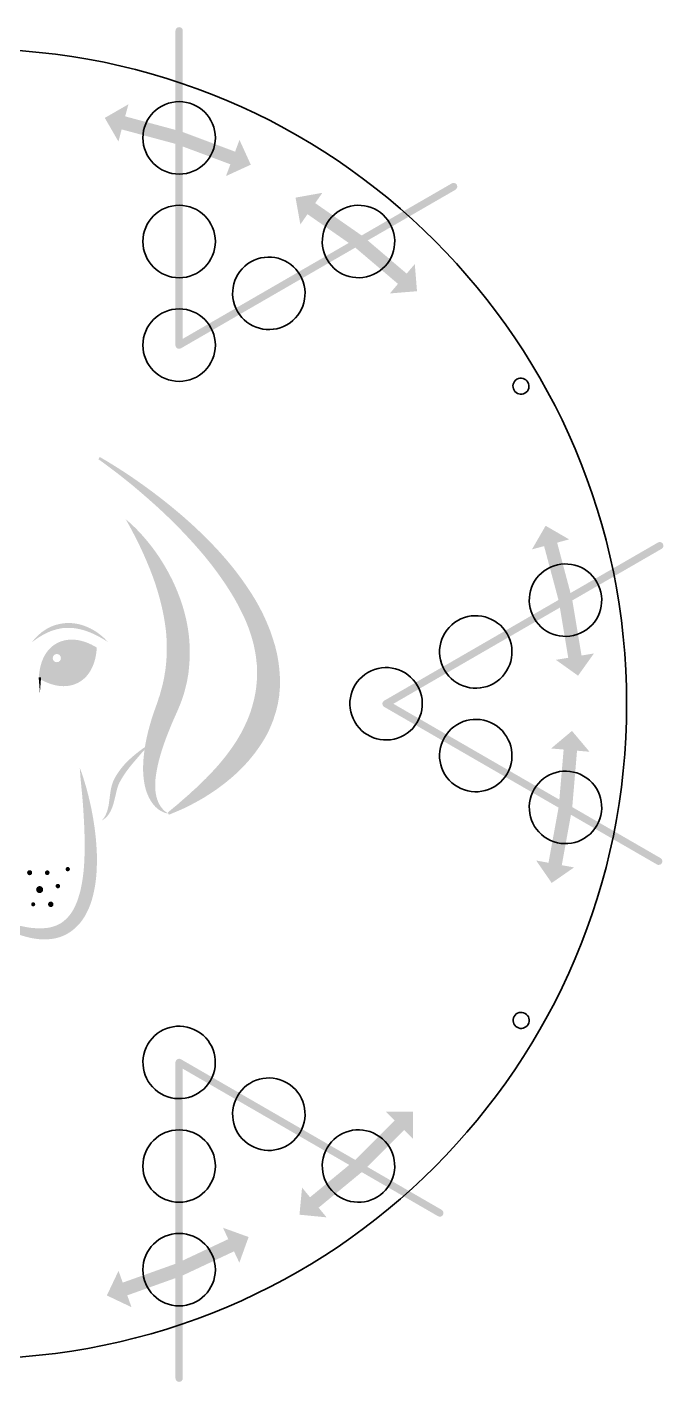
# Model space of a CAD drawing. Header units: millimetres. Extents: x 19 to 284, y 19 to 281.
# Drawn here: x 161.3 to 284.4, y 18.9 to 280.7 of the extents above; entities that cross this region are included whole.
import ezdxf

# ---------------------------------------------------------------- set-up
doc = ezdxf.new("R2010")
doc.units = ezdxf.units.MM
for name, color, linetype in [('Cut 1', 7, 'Continuous'), ('Cut 2', 7, 'Continuous'), ('Engraving', 7, 'Continuous')]:
    doc.layers.add(name, color=color, linetype=linetype)

msp = doc.modelspace()

# ---------------------------------------------------------------- hatches: boundary and pattern name
at = {"layer": 'Engraving', "true_color": 0x000000, "transparency": 33554687}
h = msp.add_hatch(color=18, dxfattribs=at)
edge = h.paths.add_edge_path(flags=0)
edge.add_spline(control_points=[(189.96, 279.95), (189.96, 280.34), (190.28, 280.65), (190.67, 280.65), (191.06, 280.65), (191.38, 280.34), (191.38, 279.95), (191.38, 279.95), (191.38, 229.02), (191.38, 220.44), (191.38, 220.44), (243.37, 250.46), (243.37, 250.46), (243.71, 250.65), (244.14, 250.54), (244.34, 250.2), (244.53, 249.86), (244.41, 249.43), (244.08, 249.23), (244.08, 249.23), (191.02, 218.6), (191.02, 218.6), (190.8, 218.48), (190.54, 218.48), (190.32, 218.6), (190.1, 218.73), (189.96, 218.96), (189.96, 219.21), (189.96, 219.21), (189.96, 279.95), (189.96, 279.95)], knot_values=[0, 0, 0, 0, 1, 1, 1, 2, 2, 2, 3, 3, 3, 4, 4, 4, 5, 5, 5, 6, 6, 6, 7, 7, 7, 8, 8, 8, 9, 9, 9, 10, 10, 10, 10], degree=3, periodic=1)
for points in [[(190.97, 260.52), (190.29, 258.01), (179.56, 260.89), (178.94, 258.55), (176.3, 263.11), (180.87, 265.74), (180.24, 263.41)], [(190.17, 258.04), (191.09, 260.49), (201.49, 256.59), (202.34, 258.86), (204.52, 254.07), (199.73, 251.88), (200.58, 254.15)], [(226.09, 240.3), (224.6, 238.16), (215.48, 244.51), (214.1, 242.53), (213.17, 247.71), (218.36, 248.64), (216.97, 246.65)], [(224.5, 238.24), (226.19, 240.23), (234.65, 233.03), (236.22, 234.88), (236.65, 229.63), (231.4, 229.2), (232.97, 231.05)], [(266.59, 170.33), (264.08, 169.66), (261.21, 180.39), (258.87, 179.76), (261.51, 184.32), (266.06, 181.69), (263.73, 181.06)], [(264.05, 169.78), (266.62, 170.21), (268.45, 159.25), (270.84, 159.65), (267.78, 155.36), (263.49, 158.42), (265.88, 158.82)], [(163.99, 155.04), (163.76, 151.98), (163.52, 155.04)], [(266.64, 129.8), (264.04, 130.02), (264.99, 141.09), (262.57, 141.3), (266.6, 144.69), (269.99, 140.67), (267.58, 140.87)], [(264.06, 130.15), (266.62, 129.68), (264.63, 118.75), (267.01, 118.32), (262.68, 115.32), (259.68, 119.65), (262.06, 119.22)], [(226.3, 59.74), (224.45, 61.58), (232.31, 69.43), (230.6, 71.15), (235.87, 71.14), (235.87, 65.88), (234.16, 67.59)], [(224.55, 61.67), (226.2, 59.65), (217.63, 52.59), (219.17, 50.72), (213.93, 51.23), (214.43, 56.47), (215.97, 54.6)], [(191.22, 39.43), (190.12, 41.79), (200.17, 46.51), (199.15, 48.71), (204.1, 46.92), (202.31, 41.96), (201.28, 44.15)], [(190.23, 41.84), (191.11, 39.39), (180.65, 35.65), (181.46, 33.37), (176.7, 35.63), (178.96, 40.39), (179.77, 38.11)]]:
    msp.add_hatch(color=18, dxfattribs=at).paths.add_polyline_path(points, flags=0)
h = msp.add_hatch(color=18, dxfattribs=at)
edge = h.paths.add_edge_path(flags=0)
edge.add_spline(control_points=[(175.33, 197.6), (175.33, 197.6), (175.63, 197.43), (176.22, 197.09), (176.78, 196.75), (177.61, 196.26), (178.65, 195.6), (179.69, 194.94), (180.95, 194.13), (182.35, 193.15), (183.76, 192.17), (185.33, 191.03), (187.01, 189.73), (188.69, 188.43), (190.46, 186.98), (192.29, 185.36), (194.12, 183.73), (195.97, 181.94), (197.8, 180), (199.63, 178.03), (201.42, 175.92), (203.06, 173.58), (203.46, 173), (203.88, 172.41), (204.27, 171.81), (204.46, 171.51), (204.67, 171.21), (204.86, 170.9), (205.04, 170.6), (205.23, 170.28), (205.42, 169.98), (206.14, 168.71), (206.84, 167.43), (207.42, 166.07), (207.42, 166.07), (207.65, 165.56), (207.65, 165.56), (207.72, 165.39), (207.78, 165.22), (207.86, 165.05), (207.86, 165.05), (208.27, 164.02), (208.27, 164.02), (208.27, 164.02), (208.63, 162.96), (208.63, 162.96), (208.76, 162.62), (208.86, 162.26), (208.97, 161.9), (208.97, 161.9), (209.14, 161.38), (209.14, 161.38), (209.2, 161.21), (209.25, 161.02), (209.29, 160.83), (209.38, 160.47), (209.46, 160.09), (209.55, 159.73), (209.65, 159.38), (209.7, 159), (209.76, 158.62), (209.76, 158.62), (209.86, 158.07), (209.86, 158.07), (209.89, 157.88), (209.91, 157.7), (209.93, 157.51), (209.97, 157.13), (210.03, 156.77), (210.06, 156.39), (210.08, 156.02), (210.1, 155.64), (210.14, 155.26), (210.18, 154.89), (210.18, 154.51), (210.16, 154.13), (210.16, 154.13), (210.16, 153.56), (210.16, 153.56), (210.16, 153.38), (210.16, 153.19), (210.14, 153), (210.1, 152.62), (210.08, 152.26), (210.04, 151.89), (210.04, 151.89), (210.03, 151.6), (210.03, 151.6), (210.01, 151.51), (210.01, 151.41), (209.99, 151.32), (209.95, 151.13), (209.93, 150.96), (209.89, 150.77), (209.86, 150.58), (209.84, 150.41), (209.8, 150.22), (209.8, 150.22), (209.76, 149.96), (209.76, 149.96), (209.76, 149.96), (209.7, 149.7), (209.7, 149.7), (209.61, 149.34), (209.54, 148.98), (209.44, 148.64), (209.37, 148.28), (209.23, 147.94), (209.12, 147.6), (209.01, 147.26), (208.91, 146.92), (208.78, 146.58), (208.65, 146.26), (208.52, 145.92), (208.38, 145.6), (208.31, 145.43), (208.25, 145.28), (208.18, 145.11), (208.1, 144.96), (208.03, 144.81), (207.95, 144.64), (207.65, 144.02), (207.33, 143.41), (206.97, 142.85), (206.8, 142.56), (206.61, 142.28), (206.44, 142), (206.25, 141.72), (206.06, 141.45), (205.87, 141.19), (205.87, 141.19), (205.31, 140.4), (205.31, 140.4), (205.1, 140.15), (204.91, 139.9), (204.71, 139.66), (204.5, 139.41), (204.31, 139.17), (204.12, 138.94), (204.12, 138.94), (203.5, 138.26), (203.5, 138.26), (203.08, 137.83), (202.69, 137.38), (202.27, 137), (201.86, 136.6), (201.44, 136.21), (201.03, 135.85), (200.61, 135.49), (200.2, 135.15), (199.78, 134.81), (199.69, 134.74), (199.57, 134.64), (199.48, 134.57), (199.37, 134.49), (199.27, 134.41), (199.18, 134.34), (198.97, 134.19), (198.76, 134.04), (198.57, 133.89), (197.78, 133.28), (196.99, 132.77), (196.25, 132.3), (196.06, 132.19), (195.89, 132.07), (195.71, 131.94), (195.52, 131.83), (195.35, 131.74), (195.16, 131.62), (194.8, 131.41), (194.46, 131.23), (194.12, 131.04), (193.46, 130.66), (192.84, 130.36), (192.27, 130.07), (191.71, 129.79), (191.22, 129.55), (190.76, 129.36), (190.31, 129.17), (189.93, 129), (189.63, 128.89), (189.01, 128.62), (188.69, 128.51), (188.69, 128.51), (188.69, 128.51), (188.46, 128.89), (188.46, 128.89), (188.46, 128.89), (188.72, 129.13), (189.23, 129.55), (189.48, 129.77), (189.8, 130.02), (190.16, 130.32), (190.54, 130.62), (190.93, 131), (191.4, 131.4), (191.86, 131.81), (192.39, 132.23), (192.91, 132.74), (193.18, 132.98), (193.46, 133.24), (193.76, 133.51), (193.76, 133.51), (194.22, 133.9), (194.22, 133.9), (194.37, 134.06), (194.52, 134.19), (194.65, 134.34), (194.95, 134.64), (195.25, 134.92), (195.57, 135.24), (195.65, 135.32), (195.72, 135.4), (195.82, 135.47), (195.89, 135.55), (195.97, 135.64), (196.05, 135.72), (196.2, 135.89), (196.37, 136.04), (196.52, 136.21), (196.69, 136.38), (196.84, 136.55), (197.01, 136.72), (197.08, 136.81), (197.18, 136.89), (197.25, 136.98), (197.33, 137.07), (197.4, 137.17), (197.5, 137.24), (197.82, 137.6), (198.16, 137.98), (198.48, 138.36), (199.12, 139.13), (199.8, 139.92), (200.4, 140.79), (200.55, 141), (200.72, 141.23), (200.88, 141.43), (200.88, 141.43), (201.78, 142.79), (201.78, 142.79), (201.91, 143.04), (202.06, 143.26), (202.2, 143.51), (202.33, 143.75), (202.48, 143.98), (202.63, 144.23), (202.76, 144.47), (202.88, 144.73), (203.01, 144.98), (203.06, 145.11), (203.14, 145.23), (203.2, 145.36), (203.2, 145.36), (203.38, 145.73), (203.38, 145.73), (203.5, 146), (203.61, 146.26), (203.74, 146.51), (203.74, 146.51), (203.91, 146.9), (203.91, 146.9), (203.97, 147.04), (204.01, 147.17), (204.06, 147.3), (204.18, 147.56), (204.27, 147.85), (204.38, 148.11), (204.48, 148.38), (204.55, 148.66), (204.65, 148.94), (204.74, 149.22), (204.84, 149.49), (204.89, 149.79), (204.89, 149.79), (205.12, 150.64), (205.12, 150.64), (205.12, 150.64), (205.18, 150.85), (205.18, 150.85), (205.18, 150.85), (205.21, 151.07), (205.21, 151.07), (205.21, 151.07), (205.31, 151.51), (205.31, 151.51), (205.44, 152.09), (205.52, 152.7), (205.59, 153.3), (205.61, 153.45), (205.63, 153.6), (205.63, 153.75), (205.63, 153.75), (205.71, 154.66), (205.71, 154.66), (205.72, 154.81), (205.72, 154.96), (205.72, 155.13), (205.72, 155.43), (205.74, 155.75), (205.74, 156.05), (205.72, 156.38), (205.72, 156.68), (205.71, 157), (205.71, 157.15), (205.71, 157.32), (205.69, 157.47), (205.69, 157.47), (205.63, 157.94), (205.63, 157.94), (205.59, 158.26), (205.57, 158.58), (205.54, 158.9), (205.48, 159.22), (205.44, 159.55), (205.38, 159.87), (205.37, 160.02), (205.33, 160.19), (205.29, 160.34), (205.29, 160.34), (205.2, 160.81), (205.2, 160.81), (205.08, 161.45), (204.88, 162.07), (204.71, 162.71), (204.71, 162.71), (204.4, 163.66), (204.4, 163.66), (204.35, 163.81), (204.31, 163.98), (204.25, 164.13), (204.25, 164.13), (204.08, 164.6), (204.08, 164.6), (203.63, 165.85), (203.04, 167.07), (202.44, 168.26), (202.29, 168.56), (202.12, 168.87), (201.97, 169.15), (201.82, 169.45), (201.65, 169.73), (201.48, 170.04), (201.16, 170.62), (200.8, 171.19), (200.44, 171.77), (199.01, 174.04), (197.44, 176.19), (195.8, 178.19), (194.16, 180.19), (192.46, 182.03), (190.8, 183.75), (189.14, 185.45), (187.5, 187.02), (185.95, 188.41), (184.4, 189.81), (182.93, 191.05), (181.63, 192.15), (180.31, 193.22), (179.14, 194.15), (178.18, 194.88), (177.2, 195.62), (176.42, 196.19), (175.9, 196.58), (175.37, 196.96), (175.07, 197.17), (175.07, 197.17), (175.07, 197.17), (175.33, 197.6), (175.33, 197.6)], knot_values=[0, 0, 0, 0, 1, 1, 1, 2, 2, 2, 3, 3, 3, 4, 4, 4, 5, 5, 5, 6, 6, 6, 7, 7, 7, 8, 8, 8, 9, 9, 9, 10, 10, 10, 11, 11, 11, 12, 12, 12, 13, 13, 13, 14, 14, 14, 15, 15, 15, 16, 16, 16, 17, 17, 17, 18, 18, 18, 19, 19, 19, 20, 20, 20, 21, 21, 21, 22, 22, 22, 23, 23, 23, 24, 24, 24, 25, 25, 25, 26, 26, 26, 27, 27, 27, 28, 28, 28, 29, 29, 29, 30, 30, 30, 31, 31, 31, 32, 32, 32, 33, 33, 33, 34, 34, 34, 35, 35, 35, 36, 36, 36, 37, 37, 37, 38, 38, 38, 39, 39, 39, 40, 40, 40, 41, 41, 41, 42, 42, 42, 43, 43, 43, 44, 44, 44, 45, 45, 45, 46, 46, 46, 47, 47, 47, 48, 48, 48, 49, 49, 49, 50, 50, 50, 51, 51, 51, 52, 52, 52, 53, 53, 53, 54, 54, 54, 55, 55, 55, 56, 56, 56, 57, 57, 57, 58, 58, 58, 59, 59, 59, 60, 60, 60, 61, 61, 61, 62, 62, 62, 63, 63, 63, 64, 64, 64, 65, 65, 65, 66, 66, 66, 67, 67, 67, 68, 68, 68, 69, 69, 69, 70, 70, 70, 71, 71, 71, 72, 72, 72, 73, 73, 73, 74, 74, 74, 75, 75, 75, 76, 76, 76, 77, 77, 77, 78, 78, 78, 79, 79, 79, 80, 80, 80, 81, 81, 81, 82, 82, 82, 83, 83, 83, 84, 84, 84, 85, 85, 85, 86, 86, 86, 87, 87, 87, 88, 88, 88, 89, 89, 89, 90, 90, 90, 91, 91, 91, 92, 92, 92, 93, 93, 93, 94, 94, 94, 95, 95, 95, 96, 96, 96, 97, 97, 97, 98, 98, 98, 99, 99, 99, 100, 100, 100, 101, 101, 101, 102, 102, 102, 103, 103, 103, 104, 104, 104, 105, 105, 105, 106, 106, 106, 107, 107, 107, 108, 108, 108, 109, 109, 109, 110, 110, 110, 111, 111, 111, 112, 112, 112, 113, 113, 113, 114, 114, 114, 115, 115, 115, 116, 116, 116, 117, 117, 117, 118, 118, 118, 119, 119, 119, 120, 120, 120, 121, 121, 121, 122, 122, 122, 123, 123, 123, 123], degree=3, periodic=1)
h = msp.add_hatch(color=18, dxfattribs=at)
edge = h.paths.add_edge_path(flags=0)
edge.add_spline(control_points=[(180.33, 185.58), (180.33, 185.58), (180.52, 185.43), (180.88, 185.13), (181.23, 184.83), (181.73, 184.37), (182.33, 183.77), (182.93, 183.17), (183.65, 182.39), (184.42, 181.47), (185.2, 180.54), (186.01, 179.47), (186.84, 178.22), (187.25, 177.6), (187.65, 176.94), (188.06, 176.24), (188.27, 175.88), (188.46, 175.53), (188.67, 175.17), (188.86, 174.79), (189.05, 174.41), (189.25, 174.04), (190.01, 172.49), (190.71, 170.79), (191.29, 168.98), (191.86, 167.17), (192.31, 165.22), (192.54, 163.21), (192.76, 161.19), (192.8, 159.11), (192.59, 157.05), (192.59, 157.05), (192.52, 156.28), (192.52, 156.28), (192.52, 156.28), (192.48, 155.9), (192.48, 155.9), (192.48, 155.9), (192.42, 155.53), (192.42, 155.53), (192.33, 155.02), (192.25, 154.51), (192.14, 154), (192.03, 153.49), (191.89, 153), (191.76, 152.49), (191.71, 152.24), (191.63, 152), (191.55, 151.75), (191.48, 151.51), (191.4, 151.26), (191.31, 151.02), (191.23, 150.77), (191.14, 150.53), (191.06, 150.3), (190.97, 150.07), (190.88, 149.83), (190.78, 149.6), (190.69, 149.38), (190.59, 149.13), (190.5, 148.9), (190.5, 148.9), (190.35, 148.56), (190.35, 148.56), (190.35, 148.56), (190.31, 148.47), (190.31, 148.47), (190.31, 148.47), (190.31, 148.45), (190.31, 148.45), (190.31, 148.45), (190.22, 148.26), (190.22, 148.26), (190.03, 147.85), (189.84, 147.41), (189.65, 147), (189.55, 146.79), (189.48, 146.58), (189.39, 146.39), (189.31, 146.19), (189.22, 146), (189.14, 145.79), (188.48, 144.19), (187.86, 142.62), (187.39, 141.11), (187.27, 140.73), (187.14, 140.36), (187.05, 140), (186.95, 139.62), (186.84, 139.26), (186.74, 138.9), (186.67, 138.55), (186.57, 138.19), (186.5, 137.85), (186.44, 137.51), (186.37, 137.17), (186.31, 136.83), (186.25, 136.49), (186.2, 136.17), (186.16, 135.85), (186.14, 135.7), (186.12, 135.53), (186.1, 135.38), (186.08, 135.23), (186.08, 135.07), (186.06, 134.92), (186.03, 134.62), (186.05, 134.32), (186.05, 134.04), (186.05, 133.89), (186.06, 133.75), (186.06, 133.62), (186.08, 133.49), (186.06, 133.34), (186.08, 133.21), (186.12, 132.66), (186.23, 132.19), (186.35, 131.74), (186.48, 131.28), (186.65, 130.89), (186.82, 130.55), (187.01, 130.21), (187.22, 129.92), (187.42, 129.68), (187.63, 129.43), (187.82, 129.26), (188.01, 129.11), (188.35, 128.83), (188.59, 128.74), (188.59, 128.74), (188.59, 128.74), (188.54, 128.74), (188.4, 128.75), (188.29, 128.77), (188.1, 128.81), (187.88, 128.89), (187.42, 129.04), (186.78, 129.36), (186.12, 130), (185.8, 130.32), (185.48, 130.72), (185.18, 131.21), (184.89, 131.68), (184.63, 132.23), (184.4, 132.85), (183.97, 134.06), (183.76, 135.49), (183.71, 137.04), (183.69, 137.23), (183.71, 137.43), (183.71, 137.62), (183.71, 137.81), (183.71, 138.02), (183.73, 138.23), (183.74, 138.62), (183.76, 139.02), (183.8, 139.43), (183.84, 139.85), (183.89, 140.26), (183.93, 140.68), (183.99, 141.09), (184.06, 141.51), (184.12, 141.94), (184.42, 143.66), (184.86, 145.39), (185.42, 147.19), (185.42, 147.19), (185.88, 148.55), (185.88, 148.55), (186.03, 148.98), (186.18, 149.41), (186.35, 149.85), (186.35, 149.85), (186.44, 150.13), (186.44, 150.13), (186.44, 150.13), (186.46, 150.21), (186.46, 150.21), (186.46, 150.21), (186.56, 150.51), (186.56, 150.51), (186.63, 150.72), (186.69, 150.92), (186.76, 151.13), (186.84, 151.34), (186.91, 151.55), (186.97, 151.75), (186.97, 151.75), (187.31, 153), (187.31, 153), (187.37, 153.21), (187.44, 153.41), (187.48, 153.64), (187.57, 154.07), (187.67, 154.51), (187.76, 154.92), (187.84, 155.36), (187.89, 155.79), (187.97, 156.22), (187.97, 156.22), (188.03, 156.55), (188.03, 156.55), (188.03, 156.55), (188.06, 156.88), (188.06, 156.88), (188.06, 156.88), (188.14, 157.55), (188.14, 157.55), (188.31, 159.3), (188.33, 161.09), (188.22, 162.85), (188.1, 164.6), (187.82, 166.34), (187.46, 168.02), (187.1, 169.7), (186.65, 171.3), (186.16, 172.81), (185.67, 174.32), (185.12, 175.73), (184.57, 177.04), (184.03, 178.34), (183.48, 179.53), (182.99, 180.56), (182.48, 181.6), (182.01, 182.51), (181.63, 183.26), (181.23, 184), (180.91, 184.58), (180.69, 184.98), (180.46, 185.37), (180.33, 185.58), (180.33, 185.58)], knot_values=[0, 0, 0, 0, 1, 1, 1, 2, 2, 2, 3, 3, 3, 4, 4, 4, 5, 5, 5, 6, 6, 6, 7, 7, 7, 8, 8, 8, 9, 9, 9, 10, 10, 10, 11, 11, 11, 12, 12, 12, 13, 13, 13, 14, 14, 14, 15, 15, 15, 16, 16, 16, 17, 17, 17, 18, 18, 18, 19, 19, 19, 20, 20, 20, 21, 21, 21, 22, 22, 22, 23, 23, 23, 24, 24, 24, 25, 25, 25, 26, 26, 26, 27, 27, 27, 28, 28, 28, 29, 29, 29, 30, 30, 30, 31, 31, 31, 32, 32, 32, 33, 33, 33, 34, 34, 34, 35, 35, 35, 36, 36, 36, 37, 37, 37, 38, 38, 38, 39, 39, 39, 40, 40, 40, 41, 41, 41, 42, 42, 42, 43, 43, 43, 44, 44, 44, 45, 45, 45, 46, 46, 46, 47, 47, 47, 48, 48, 48, 49, 49, 49, 50, 50, 50, 51, 51, 51, 52, 52, 52, 53, 53, 53, 54, 54, 54, 55, 55, 55, 56, 56, 56, 57, 57, 57, 58, 58, 58, 59, 59, 59, 60, 60, 60, 61, 61, 61, 62, 62, 62, 63, 63, 63, 64, 64, 64, 65, 65, 65, 66, 66, 66, 67, 67, 67, 68, 68, 68, 69, 69, 69, 70, 70, 70, 71, 71, 71, 72, 72, 72, 73, 73, 73, 74, 74, 74, 75, 75, 75, 76, 76, 76, 77, 77, 77, 77], degree=3, periodic=1)
h = msp.add_hatch(color=18, dxfattribs=at)
edge = h.paths.add_edge_path(flags=0)
edge.add_spline(control_points=[(283.21, 181.08), (283.55, 181.28), (283.98, 181.16), (284.18, 180.82), (284.37, 180.49), (284.26, 180.06), (283.92, 179.86), (283.92, 179.86), (232.08, 149.93), (232.08, 149.93), (232.08, 149.93), (283.72, 120.12), (283.72, 120.12), (284.05, 119.93), (284.17, 119.49), (283.98, 119.16), (283.78, 118.82), (283.35, 118.7), (283.01, 118.9), (283.01, 118.9), (230.32, 149.32), (230.32, 149.32), (230.1, 149.45), (229.96, 149.68), (229.96, 149.93), (229.96, 150.18), (230.1, 150.42), (230.32, 150.54), (230.32, 150.54), (283.21, 181.08), (283.21, 181.08)], knot_values=[0, 0, 0, 0, 1, 1, 1, 2, 2, 2, 3, 3, 3, 4, 4, 4, 5, 5, 5, 6, 6, 6, 7, 7, 7, 8, 8, 8, 9, 9, 9, 10, 10, 10, 10], degree=3, periodic=1)
h = msp.add_hatch(color=18, dxfattribs=at)
edge = h.paths.add_edge_path(flags=0)
edge.add_spline(control_points=[(176.88, 161.85), (176.88, 161.85), (176.82, 161.88), (176.73, 161.96), (176.63, 162.04), (176.48, 162.13), (176.29, 162.24), (176.1, 162.36), (175.88, 162.51), (175.59, 162.66), (175.33, 162.81), (175.03, 162.98), (174.69, 163.15), (174.35, 163.32), (173.97, 163.49), (173.59, 163.66), (173.2, 163.81), (172.78, 163.98), (172.33, 164.11), (172.1, 164.19), (171.88, 164.24), (171.65, 164.3), (171.54, 164.32), (171.42, 164.36), (171.29, 164.38), (171.18, 164.39), (171.07, 164.43), (170.93, 164.45), (170.82, 164.47), (170.69, 164.49), (170.57, 164.51), (170.46, 164.53), (170.33, 164.53), (170.22, 164.55), (169.97, 164.58), (169.73, 164.58), (169.5, 164.6), (169.01, 164.6), (168.54, 164.6), (168.05, 164.53), (167.93, 164.51), (167.8, 164.49), (167.69, 164.47), (167.57, 164.45), (167.46, 164.41), (167.35, 164.39), (167.24, 164.38), (167.12, 164.36), (167.01, 164.32), (166.9, 164.28), (166.78, 164.26), (166.67, 164.22), (166.56, 164.19), (166.44, 164.17), (166.35, 164.13), (166.24, 164.09), (166.14, 164.05), (166.03, 164.02), (165.91, 163.98), (165.82, 163.94), (165.73, 163.9), (165.63, 163.87), (165.52, 163.81), (165.42, 163.77), (165.33, 163.73), (165.24, 163.7), (165.14, 163.64), (165.05, 163.6), (164.95, 163.55), (164.88, 163.51), (164.71, 163.41), (164.52, 163.34), (164.35, 163.24), (164.03, 163.04), (163.73, 162.88), (163.46, 162.7), (163.22, 162.53), (162.97, 162.38), (162.8, 162.24), (162.44, 161.98), (162.22, 161.83), (162.22, 161.83), (162.22, 161.83), (162.37, 162.04), (162.67, 162.38), (162.82, 162.56), (163.01, 162.75), (163.24, 162.98), (163.46, 163.21), (163.74, 163.43), (164.05, 163.7), (164.2, 163.83), (164.37, 163.94), (164.56, 164.05), (164.65, 164.11), (164.73, 164.19), (164.82, 164.24), (164.82, 164.24), (165.1, 164.41), (165.1, 164.41), (165.2, 164.47), (165.31, 164.53), (165.41, 164.58), (165.5, 164.64), (165.61, 164.68), (165.73, 164.73), (165.95, 164.85), (166.16, 164.94), (166.41, 165.02), (166.52, 165.05), (166.65, 165.11), (166.76, 165.15), (166.88, 165.19), (167.01, 165.22), (167.14, 165.24), (167.27, 165.28), (167.39, 165.32), (167.52, 165.34), (167.65, 165.36), (167.78, 165.38), (167.91, 165.41), (168.18, 165.47), (168.44, 165.49), (168.71, 165.51), (168.97, 165.53), (169.25, 165.53), (169.52, 165.53), (170.07, 165.51), (170.59, 165.45), (171.1, 165.34), (171.37, 165.3), (171.61, 165.21), (171.86, 165.15), (172.1, 165.07), (172.35, 165), (172.57, 164.9), (173.05, 164.73), (173.48, 164.51), (173.88, 164.3), (174.27, 164.07), (174.63, 163.85), (174.95, 163.62), (175.12, 163.51), (175.25, 163.39), (175.4, 163.28), (175.54, 163.17), (175.67, 163.05), (175.8, 162.96), (176.05, 162.75), (176.23, 162.56), (176.4, 162.39), (176.73, 162.05), (176.88, 161.85), (176.88, 161.85)], knot_values=[0, 0, 0, 0, 1, 1, 1, 2, 2, 2, 3, 3, 3, 4, 4, 4, 5, 5, 5, 6, 6, 6, 7, 7, 7, 8, 8, 8, 9, 9, 9, 10, 10, 10, 11, 11, 11, 12, 12, 12, 13, 13, 13, 14, 14, 14, 15, 15, 15, 16, 16, 16, 17, 17, 17, 18, 18, 18, 19, 19, 19, 20, 20, 20, 21, 21, 21, 22, 22, 22, 23, 23, 23, 24, 24, 24, 25, 25, 25, 26, 26, 26, 27, 27, 27, 28, 28, 28, 29, 29, 29, 30, 30, 30, 31, 31, 31, 32, 32, 32, 33, 33, 33, 34, 34, 34, 35, 35, 35, 36, 36, 36, 37, 37, 37, 38, 38, 38, 39, 39, 39, 40, 40, 40, 41, 41, 41, 42, 42, 42, 43, 43, 43, 44, 44, 44, 45, 45, 45, 46, 46, 46, 47, 47, 47, 48, 48, 48, 49, 49, 49, 50, 50, 50, 51, 51, 51, 51], degree=3, periodic=1)
h = msp.add_hatch(color=18, dxfattribs=at)
edge = h.paths.add_edge_path(flags=0)
edge.add_spline(control_points=[(174.69, 160.83), (174.69, 160.83), (174.69, 160.81), (174.73, 160.79), (174.73, 160.79), (174.73, 160.58), (174.73, 160.58), (174.73, 160.49), (174.71, 160.39), (174.71, 160.26), (174.71, 160.19), (174.69, 160.13), (174.69, 160.05), (174.69, 160), (174.67, 159.92), (174.67, 159.85), (174.63, 159.55), (174.57, 159.21), (174.5, 158.85), (174.42, 158.49), (174.31, 158.11), (174.18, 157.73), (173.91, 156.96), (173.54, 156.22), (173.03, 155.58), (172.54, 154.94), (171.91, 154.41), (171.22, 154.04), (170.52, 153.66), (169.74, 153.43), (168.93, 153.36), (168.14, 153.28), (167.29, 153.36), (166.52, 153.56), (166.52, 153.56), (165.95, 153.73), (165.95, 153.73), (165.74, 153.81), (165.57, 153.85), (165.41, 153.92), (165.07, 154.05), (164.74, 154.21), (164.48, 154.34), (164.33, 154.39), (164.22, 154.45), (164.1, 154.53), (163.99, 154.58), (163.9, 154.64), (163.82, 154.68), (163.74, 154.72), (163.67, 154.77), (163.63, 154.79), (163.59, 154.81), (163.58, 154.83), (163.58, 154.83), (163.58, 154.83), (163.58, 155.11), (163.58, 155.11), (163.58, 155.21), (163.59, 155.3), (163.59, 155.43), (163.59, 155.56), (163.61, 155.7), (163.63, 155.85), (163.67, 156.15), (163.73, 156.49), (163.8, 156.85), (163.84, 157.04), (163.88, 157.21), (163.93, 157.39), (163.97, 157.58), (164.05, 157.75), (164.1, 157.96), (164.37, 158.73), (164.74, 159.47), (165.25, 160.11), (165.74, 160.75), (166.37, 161.26), (167.07, 161.64), (167.76, 162), (168.54, 162.24), (169.35, 162.3), (170.14, 162.38), (170.99, 162.3), (171.76, 162.09), (172.16, 161.98), (172.54, 161.87), (172.88, 161.73), (173.22, 161.6), (173.54, 161.45), (173.8, 161.32), (173.86, 161.28), (173.93, 161.26), (173.99, 161.22), (174.05, 161.19), (174.1, 161.17), (174.16, 161.13), (174.27, 161.07), (174.37, 161.02), (174.44, 160.98), (174.52, 160.94), (174.59, 160.88), (174.63, 160.87), (174.67, 160.85), (174.69, 160.83), (174.69, 160.83)], knot_values=[0, 0, 0, 0, 1, 1, 1, 2, 2, 2, 3, 3, 3, 4, 4, 4, 5, 5, 5, 6, 6, 6, 7, 7, 7, 8, 8, 8, 9, 9, 9, 10, 10, 10, 11, 11, 11, 12, 12, 12, 13, 13, 13, 14, 14, 14, 15, 15, 15, 16, 16, 16, 17, 17, 17, 18, 18, 18, 19, 19, 19, 20, 20, 20, 21, 21, 21, 22, 22, 22, 23, 23, 23, 24, 24, 24, 25, 25, 25, 26, 26, 26, 27, 27, 27, 28, 28, 28, 29, 29, 29, 30, 30, 30, 31, 31, 31, 32, 32, 32, 33, 33, 33, 34, 34, 34, 35, 35, 35, 35], degree=3, periodic=1)
edge = h.paths.add_edge_path(flags=0)
edge.add_spline(control_points=[(167.03, 159.55), (166.59, 159.55), (166.24, 159.19), (166.24, 158.75), (166.24, 158.32), (166.59, 157.96), (167.03, 157.96), (167.47, 157.96), (167.82, 158.32), (167.82, 158.75), (167.82, 159.19), (167.47, 159.55), (167.03, 159.55)], knot_values=[0, 0, 0, 0, 1, 1, 1, 2, 2, 2, 3, 3, 3, 4, 4, 4, 4], degree=3, periodic=1)
h = msp.add_hatch(color=18, dxfattribs=at)
edge = h.paths.add_edge_path(flags=0)
edge.add_spline(control_points=[(179.16, 134.75), (179.16, 134.75), (179.14, 134.72), (179.14, 134.72), (179.14, 134.72), (179.1, 134.62), (179.1, 134.62), (179.1, 134.62), (179.01, 134.43), (179.01, 134.43), (178.95, 134.3), (178.91, 134.21), (178.88, 134.09), (178.88, 134.09), (178.82, 133.92), (178.82, 133.92), (178.82, 133.92), (178.76, 133.74), (178.76, 133.74), (178.61, 133.26), (178.5, 132.75), (178.39, 132.26), (178.27, 131.77), (178.16, 131.28), (178.03, 130.81), (177.9, 130.34), (177.76, 129.91), (177.57, 129.51), (177.5, 129.3), (177.39, 129.13), (177.29, 128.96), (177.2, 128.79), (177.08, 128.64), (176.99, 128.49), (176.78, 128.21), (176.57, 127.98), (176.37, 127.83), (176.2, 127.66), (176.01, 127.57), (175.9, 127.49), (175.78, 127.41), (175.73, 127.4), (175.73, 127.4), (175.73, 127.4), (175.76, 127.45), (175.86, 127.55), (175.93, 127.64), (176.07, 127.77), (176.2, 127.98), (176.33, 128.17), (176.46, 128.43), (176.59, 128.72), (176.71, 129.02), (176.84, 129.36), (176.91, 129.74), (176.93, 129.83), (176.95, 129.92), (176.99, 130.04), (177.01, 130.13), (177.03, 130.24), (177.05, 130.34), (177.08, 130.55), (177.12, 130.77), (177.14, 131), (177.2, 131.47), (177.27, 131.96), (177.33, 132.45), (177.4, 132.96), (177.48, 133.51), (177.63, 134.06), (177.63, 134.06), (177.69, 134.26), (177.69, 134.26), (177.69, 134.26), (177.76, 134.49), (177.76, 134.49), (177.82, 134.64), (177.86, 134.79), (177.91, 134.9), (177.91, 134.9), (178.03, 135.19), (178.03, 135.19), (178.03, 135.19), (178.05, 135.23), (178.05, 135.23), (178.05, 135.23), (178.06, 135.28), (178.06, 135.28), (178.06, 135.28), (178.08, 135.3), (178.08, 135.3), (178.08, 135.3), (178.29, 135.68), (178.29, 135.68), (178.57, 136.17), (178.88, 136.66), (179.22, 137.11), (179.56, 137.57), (179.9, 137.98), (180.25, 138.36), (180.61, 138.75), (180.97, 139.09), (181.33, 139.41), (181.69, 139.73), (182.03, 140.04), (182.35, 140.28), (182.67, 140.55), (182.97, 140.77), (183.25, 140.98), (183.52, 141.19), (183.76, 141.36), (183.97, 141.49), (184.16, 141.62), (184.33, 141.73), (184.44, 141.81), (184.65, 141.89), (184.71, 141.92), (184.71, 141.92), (184.71, 141.92), (184.67, 141.87), (184.57, 141.77), (184.5, 141.68), (184.37, 141.53), (184.22, 141.34), (184.06, 141.15), (183.88, 140.92), (183.65, 140.68), (183.42, 140.43), (183.18, 140.13), (182.91, 139.83), (182.65, 139.53), (182.37, 139.19), (182.05, 138.83), (181.74, 138.47), (181.44, 138.09), (181.12, 137.7), (180.97, 137.51), (180.82, 137.3), (180.65, 137.09), (180.5, 136.89), (180.35, 136.68), (180.2, 136.45), (179.9, 136.02), (179.63, 135.58), (179.37, 135.11), (179.37, 135.11), (179.18, 134.77), (179.18, 134.77), (179.18, 134.77), (179.16, 134.75), (179.16, 134.75), (179.18, 134.79), (179.16, 134.77), (179.16, 134.77), (179.16, 134.77), (179.16, 134.75), (179.16, 134.75)], knot_values=[0, 0, 0, 0, 1, 1, 1, 2, 2, 2, 3, 3, 3, 4, 4, 4, 5, 5, 5, 6, 6, 6, 7, 7, 7, 8, 8, 8, 9, 9, 9, 10, 10, 10, 11, 11, 11, 12, 12, 12, 13, 13, 13, 14, 14, 14, 15, 15, 15, 16, 16, 16, 17, 17, 17, 18, 18, 18, 19, 19, 19, 20, 20, 20, 21, 21, 21, 22, 22, 22, 23, 23, 23, 24, 24, 24, 25, 25, 25, 26, 26, 26, 27, 27, 27, 28, 28, 28, 29, 29, 29, 30, 30, 30, 31, 31, 31, 32, 32, 32, 33, 33, 33, 34, 34, 34, 35, 35, 35, 36, 36, 36, 37, 37, 37, 38, 38, 38, 39, 39, 39, 40, 40, 40, 41, 41, 41, 42, 42, 42, 43, 43, 43, 44, 44, 44, 45, 45, 45, 46, 46, 46, 47, 47, 47, 48, 48, 48, 49, 49, 49, 50, 50, 50, 51, 51, 51, 52, 52, 52, 52], degree=3, periodic=1)
h = msp.add_hatch(color=18, dxfattribs=at)
edge = h.paths.add_edge_path(flags=0)
edge.add_spline(control_points=[(171.46, 137.57), (171.46, 137.57), (171.54, 137.38), (171.67, 137.02), (171.8, 136.66), (171.99, 136.15), (172.2, 135.47), (172.4, 134.79), (172.67, 133.98), (172.91, 133.04), (173.16, 132.09), (173.42, 131.02), (173.67, 129.83), (174.16, 127.45), (174.59, 124.66), (174.74, 121.6), (174.78, 120.85), (174.8, 120.06), (174.78, 119.26), (174.76, 118.47), (174.74, 117.66), (174.67, 116.85), (174.54, 115.23), (174.25, 113.57), (173.76, 111.92), (173.52, 111.11), (173.18, 110.3), (172.78, 109.51), (172.67, 109.32), (172.57, 109.11), (172.46, 108.92), (172.46, 108.92), (172.1, 108.36), (172.1, 108.36), (172.1, 108.36), (171.71, 107.81), (171.71, 107.81), (171.57, 107.62), (171.42, 107.47), (171.27, 107.3), (171.2, 107.23), (171.12, 107.13), (171.05, 107.06), (171.05, 107.06), (170.8, 106.81), (170.8, 106.81), (170.63, 106.66), (170.48, 106.49), (170.29, 106.36), (170.29, 106.36), (170.03, 106.15), (170.03, 106.15), (169.93, 106.08), (169.86, 106.02), (169.74, 105.94), (169.56, 105.81), (169.37, 105.7), (169.18, 105.57), (168.41, 105.11), (167.56, 104.81), (166.73, 104.62), (166.73, 104.62), (166.1, 104.51), (166.1, 104.51), (165.9, 104.47), (165.69, 104.47), (165.48, 104.45), (165.07, 104.4), (164.67, 104.42), (164.27, 104.42), (164.08, 104.42), (163.88, 104.43), (163.69, 104.45), (163.5, 104.47), (163.31, 104.47), (163.12, 104.51), (162.93, 104.55), (162.74, 104.57), (162.56, 104.6), (162.37, 104.62), (162.2, 104.66), (162.01, 104.7), (160.58, 105), (159.31, 105.45), (158.18, 105.96), (158.05, 106.02), (157.9, 106.09), (157.76, 106.15), (157.63, 106.23), (157.5, 106.28), (157.37, 106.34), (157.1, 106.47), (156.86, 106.6), (156.59, 106.72), (156.1, 106.98), (155.65, 107.25), (155.22, 107.49), (154.8, 107.76), (154.41, 107.98), (154.05, 108.23), (153.69, 108.47), (153.37, 108.68), (153.08, 108.89), (152.93, 108.98), (152.8, 109.08), (152.67, 109.17), (152.54, 109.26), (152.42, 109.36), (152.31, 109.43), (152.09, 109.6), (151.92, 109.74), (151.76, 109.85), (151.46, 110.08), (151.31, 110.21), (151.31, 110.21), (151.31, 110.21), (151.5, 110.13), (151.84, 109.98), (152.18, 109.83), (152.69, 109.6), (153.33, 109.34), (153.65, 109.21), (154.01, 109.06), (154.39, 108.89), (154.78, 108.74), (155.2, 108.57), (155.65, 108.4), (156.1, 108.23), (156.58, 108.06), (157.08, 107.87), (157.33, 107.79), (157.59, 107.7), (157.86, 107.62), (157.99, 107.59), (158.12, 107.53), (158.25, 107.49), (158.39, 107.45), (158.54, 107.42), (158.67, 107.38), (159.78, 107.04), (161.01, 106.77), (162.29, 106.62), (162.44, 106.6), (162.61, 106.59), (162.76, 106.59), (162.93, 106.57), (163.08, 106.57), (163.25, 106.55), (163.42, 106.53), (163.58, 106.55), (163.74, 106.55), (163.74, 106.55), (164.24, 106.55), (164.24, 106.55), (164.41, 106.57), (164.56, 106.59), (164.73, 106.59), (164.8, 106.59), (164.9, 106.59), (164.97, 106.6), (164.97, 106.6), (165.22, 106.64), (165.22, 106.64), (165.37, 106.68), (165.54, 106.68), (165.69, 106.72), (165.84, 106.76), (165.99, 106.79), (166.16, 106.83), (166.76, 107.02), (167.37, 107.26), (167.9, 107.6), (168.42, 107.96), (168.91, 108.4), (169.35, 108.91), (169.44, 109.04), (169.57, 109.15), (169.67, 109.3), (169.67, 109.3), (169.95, 109.72), (169.95, 109.72), (169.95, 109.72), (170.22, 110.17), (170.22, 110.17), (170.31, 110.32), (170.39, 110.47), (170.46, 110.64), (170.78, 111.28), (171.05, 111.94), (171.25, 112.66), (171.48, 113.36), (171.67, 114.09), (171.8, 114.83), (171.84, 115.02), (171.88, 115.21), (171.9, 115.38), (171.93, 115.57), (171.97, 115.75), (171.99, 115.94), (172.05, 116.32), (172.1, 116.7), (172.14, 117.06), (172.24, 117.81), (172.29, 118.57), (172.33, 119.3), (172.37, 120.06), (172.4, 120.79), (172.4, 121.53), (172.42, 122.98), (172.4, 124.41), (172.35, 125.77), (172.29, 127.13), (172.22, 128.41), (172.14, 129.58), (172.07, 130.77), (171.97, 131.87), (171.88, 132.83), (171.78, 133.79), (171.71, 134.64), (171.63, 135.34), (171.54, 136.77), (171.46, 137.57), (171.46, 137.57)], knot_values=[0, 0, 0, 0, 1, 1, 1, 2, 2, 2, 3, 3, 3, 4, 4, 4, 5, 5, 5, 6, 6, 6, 7, 7, 7, 8, 8, 8, 9, 9, 9, 10, 10, 10, 11, 11, 11, 12, 12, 12, 13, 13, 13, 14, 14, 14, 15, 15, 15, 16, 16, 16, 17, 17, 17, 18, 18, 18, 19, 19, 19, 20, 20, 20, 21, 21, 21, 22, 22, 22, 23, 23, 23, 24, 24, 24, 25, 25, 25, 26, 26, 26, 27, 27, 27, 28, 28, 28, 29, 29, 29, 30, 30, 30, 31, 31, 31, 32, 32, 32, 33, 33, 33, 34, 34, 34, 35, 35, 35, 36, 36, 36, 37, 37, 37, 38, 38, 38, 39, 39, 39, 40, 40, 40, 41, 41, 41, 42, 42, 42, 43, 43, 43, 44, 44, 44, 45, 45, 45, 46, 46, 46, 47, 47, 47, 48, 48, 48, 49, 49, 49, 50, 50, 50, 51, 51, 51, 52, 52, 52, 53, 53, 53, 54, 54, 54, 55, 55, 55, 56, 56, 56, 57, 57, 57, 58, 58, 58, 59, 59, 59, 60, 60, 60, 61, 61, 61, 62, 62, 62, 63, 63, 63, 64, 64, 64, 65, 65, 65, 66, 66, 66, 67, 67, 67, 68, 68, 68, 69, 69, 69, 70, 70, 70, 71, 71, 71, 72, 72, 72, 73, 73, 73, 74, 74, 74, 74], degree=3, periodic=1)
h = msp.add_hatch(color=18, dxfattribs=at)
edge = h.paths.add_edge_path(flags=0)
edge.add_spline(control_points=[(161.78, 117.79), (162.05, 117.79), (162.27, 117.57), (162.27, 117.3), (162.27, 117.03), (162.05, 116.81), (161.78, 116.81), (161.51, 116.81), (161.29, 117.03), (161.29, 117.3), (161.29, 117.57), (161.51, 117.79), (161.78, 117.79)], knot_values=[0, 0, 0, 0, 1, 1, 1, 2, 2, 2, 3, 3, 3, 4, 4, 4, 4], degree=3, periodic=1)
h = msp.add_hatch(color=18, dxfattribs=at)
edge = h.paths.add_edge_path(flags=0)
edge.add_spline(control_points=[(169.14, 118.4), (169.37, 118.4), (169.56, 118.21), (169.56, 117.98), (169.56, 117.75), (169.37, 117.57), (169.14, 117.57), (168.91, 117.57), (168.73, 117.75), (168.73, 117.98), (168.73, 118.21), (168.91, 118.4), (169.14, 118.4)], knot_values=[0, 0, 0, 0, 1, 1, 1, 2, 2, 2, 3, 3, 3, 4, 4, 4, 4], degree=3, periodic=1)
h = msp.add_hatch(color=18, dxfattribs=at)
edge = h.paths.add_edge_path(flags=0)
edge.add_spline(control_points=[(165.18, 117.75), (165.43, 117.75), (165.63, 117.55), (165.63, 117.3), (165.63, 117.05), (165.43, 116.85), (165.18, 116.85), (164.93, 116.85), (164.73, 117.05), (164.73, 117.3), (164.73, 117.55), (164.93, 117.75), (165.18, 117.75)], knot_values=[0, 0, 0, 0, 1, 1, 1, 2, 2, 2, 3, 3, 3, 4, 4, 4, 4], degree=3, periodic=1)
h = msp.add_hatch(color=18, dxfattribs=at)
edge = h.paths.add_edge_path(flags=0)
edge.add_spline(control_points=[(163.71, 114.72), (164.08, 114.72), (164.39, 114.41), (164.39, 114.04), (164.39, 113.66), (164.08, 113.36), (163.71, 113.36), (163.33, 113.36), (163.03, 113.66), (163.03, 114.04), (163.03, 114.41), (163.33, 114.72), (163.71, 114.72)], knot_values=[0, 0, 0, 0, 1, 1, 1, 2, 2, 2, 3, 3, 3, 4, 4, 4, 4], degree=3, periodic=1)
h = msp.add_hatch(color=18, dxfattribs=at)
edge = h.paths.add_edge_path(flags=0)
edge.add_spline(control_points=[(167.24, 115.15), (167.47, 115.15), (167.67, 114.96), (167.67, 114.72), (167.67, 114.48), (167.47, 114.28), (167.24, 114.28), (167, 114.28), (166.8, 114.48), (166.8, 114.72), (166.8, 114.96), (167, 115.15), (167.24, 115.15)], knot_values=[0, 0, 0, 0, 1, 1, 1, 2, 2, 2, 3, 3, 3, 4, 4, 4, 4], degree=3, periodic=1)
h = msp.add_hatch(color=18, dxfattribs=at)
edge = h.paths.add_edge_path(flags=0)
edge.add_spline(control_points=[(162.46, 111.59), (162.68, 111.59), (162.86, 111.41), (162.86, 111.19), (162.86, 110.97), (162.68, 110.79), (162.46, 110.79), (162.24, 110.79), (162.07, 110.97), (162.07, 111.19), (162.07, 111.41), (162.24, 111.59), (162.46, 111.59)], knot_values=[0, 0, 0, 0, 1, 1, 1, 2, 2, 2, 3, 3, 3, 4, 4, 4, 4], degree=3, periodic=1)
h = msp.add_hatch(color=18, dxfattribs=at)
edge = h.paths.add_edge_path(flags=0)
edge.add_spline(control_points=[(165.86, 111.72), (166.15, 111.72), (166.39, 111.48), (166.39, 111.19), (166.39, 110.9), (166.15, 110.66), (165.86, 110.66), (165.57, 110.66), (165.33, 110.9), (165.33, 111.19), (165.33, 111.48), (165.57, 111.72), (165.86, 111.72)], knot_values=[0, 0, 0, 0, 1, 1, 1, 2, 2, 2, 3, 3, 3, 4, 4, 4, 4], degree=3, periodic=1)
h = msp.add_hatch(color=18, dxfattribs=at)
edge = h.paths.add_edge_path(flags=0)
edge.add_spline(control_points=[(241.42, 52.17), (241.76, 51.97), (241.87, 51.54), (241.68, 51.2), (241.48, 50.86), (241.05, 50.75), (240.71, 50.94), (240.71, 50.94), (191.38, 79.43), (191.38, 79.43), (191.38, 79.43), (191.38, 19.64), (191.38, 19.64), (191.38, 19.25), (191.06, 18.93), (190.67, 18.93), (190.28, 18.93), (189.96, 19.25), (189.96, 19.64), (189.96, 19.64), (189.96, 80.65), (189.96, 80.65), (189.96, 80.9), (190.1, 81.14), (190.32, 81.26), (190.54, 81.39), (190.8, 81.39), (191.02, 81.26), (191.02, 81.26), (241.42, 52.17), (241.42, 52.17)], knot_values=[0, 0, 0, 0, 1, 1, 1, 2, 2, 2, 3, 3, 3, 4, 4, 4, 5, 5, 5, 6, 6, 6, 7, 7, 7, 8, 8, 8, 9, 9, 9, 10, 10, 10, 10], degree=3, periodic=1)

# ---------------------------------------------------------------- linework, layer by layer
at = {"layer": 'Cut 1', "color": 18, "linetype": 'Continuous', "lineweight": 35, "true_color": 0x000000}
for points in [[(190.67, 266.25), (194.53, 266.25), (197.67, 263.11), (197.67, 259.25), (197.67, 255.39), (194.53, 252.25), (190.67, 252.25), (186.81, 252.25), (183.67, 255.39), (183.67, 259.25), (183.67, 263.11), (186.81, 266.25), (190.67, 266.25)], [(190.67, 246.23), (194.53, 246.23), (197.67, 243.1), (197.67, 239.23), (197.67, 235.37), (194.53, 232.23), (190.67, 232.23), (186.81, 232.23), (183.67, 235.37), (183.67, 239.23), (183.67, 243.1), (186.81, 246.23), (190.67, 246.23)], [(231.4, 242.73), (233.34, 239.39), (232.19, 235.1), (228.84, 233.17), (225.5, 231.24), (221.21, 232.39), (219.28, 235.73), (217.35, 239.08), (218.5, 243.36), (221.84, 245.29), (225.19, 247.23), (229.47, 246.08), (231.4, 242.73)], [(214.07, 232.72), (216, 229.38), (214.85, 225.09), (211.51, 223.16), (208.16, 221.23), (203.88, 222.38), (201.94, 225.72), (200.01, 229.07), (201.16, 233.35), (204.51, 235.29), (207.85, 237.22), (212.14, 236.07), (214.07, 232.72)], [(190.67, 226.21), (194.53, 226.21), (197.67, 223.08), (197.67, 219.21), (197.67, 215.35), (194.53, 212.21), (190.67, 212.21), (186.81, 212.21), (183.67, 215.35), (183.67, 219.21), (183.67, 223.08), (186.81, 226.21), (190.67, 226.21)], [(258.09, 212.05), (258.52, 211.31), (258.26, 210.36), (257.52, 209.93), (256.78, 209.5), (255.83, 209.76), (255.4, 210.5), (254.98, 211.24), (255.23, 212.19), (255.97, 212.61), (256.71, 213.04), (257.66, 212.79), (258.09, 212.05)], [(271.4, 173.45), (273.34, 170.1), (272.19, 165.82), (268.84, 163.89), (265.5, 161.96), (261.21, 163.1), (259.28, 166.45), (257.35, 169.8), (258.5, 174.08), (261.84, 176.01), (265.19, 177.94), (269.47, 176.8), (271.4, 173.45)], [(254.07, 163.44), (256, 160.1), (254.85, 155.81), (251.51, 153.88), (248.16, 151.95), (243.88, 153.1), (241.94, 156.44), (240.01, 159.79), (241.16, 164.07), (244.51, 166), (247.85, 167.94), (252.14, 166.79), (254.07, 163.44)], [(236.73, 153.43), (238.66, 150.09), (237.52, 145.8), (234.17, 143.87), (230.82, 141.94), (226.54, 143.09), (224.61, 146.43), (222.68, 149.78), (223.82, 154.06), (227.17, 155.99), (230.52, 157.93), (234.8, 156.78), (236.73, 153.43)], [(254.07, 136.42), (252.14, 133.08), (247.85, 131.93), (244.51, 133.86), (241.16, 135.79), (240.01, 140.08), (241.94, 143.42), (243.88, 146.77), (248.16, 147.92), (251.51, 145.99), (254.85, 144.05), (256, 139.77), (254.07, 136.42)], [(271.4, 126.41), (269.47, 123.07), (265.19, 121.92), (261.84, 123.85), (258.5, 125.78), (257.35, 130.07), (259.28, 133.41), (261.21, 136.76), (265.5, 137.91), (268.84, 135.98), (272.19, 134.04), (273.34, 129.76), (271.4, 126.41)], [(258.11, 88), (257.69, 87.26), (256.74, 87), (256, 87.43), (255.25, 87.86), (255, 88.81), (255.43, 89.55), (255.86, 90.29), (256.8, 90.54), (257.55, 90.11), (258.29, 89.69), (258.54, 88.74), (258.11, 88)], [(196.73, 77.15), (194.8, 73.8), (190.52, 72.66), (187.17, 74.59), (183.82, 76.52), (182.68, 80.8), (184.61, 84.15), (186.54, 87.5), (190.82, 88.64), (194.17, 86.71), (197.52, 84.78), (198.66, 80.5), (196.73, 77.15)], [(214.07, 67.14), (212.14, 63.8), (207.85, 62.65), (204.51, 64.58), (201.16, 66.51), (200.01, 70.8), (201.94, 74.14), (203.88, 77.49), (208.16, 78.64), (211.51, 76.7), (214.85, 74.77), (216, 70.49), (214.07, 67.14)], [(231.4, 57.13), (229.47, 53.79), (225.19, 52.64), (221.84, 54.57), (218.5, 56.5), (217.35, 60.79), (219.28, 64.13), (221.21, 67.48), (225.5, 68.63), (228.84, 66.69), (232.19, 64.76), (233.34, 60.48), (231.4, 57.13)], [(190.67, 53.63), (186.81, 53.63), (183.67, 56.77), (183.67, 60.63), (183.67, 64.5), (186.81, 67.63), (190.67, 67.63), (194.53, 67.63), (197.67, 64.5), (197.67, 60.63), (197.67, 56.77), (194.53, 53.63), (190.67, 53.63)], [(190.67, 33.61), (186.81, 33.61), (183.67, 36.75), (183.67, 40.61), (183.67, 44.48), (186.81, 47.61), (190.67, 47.61), (194.53, 47.61), (197.67, 44.48), (197.67, 40.61), (197.67, 36.75), (194.53, 33.61), (190.67, 33.61)]]:
    msp.add_open_spline(points, degree=3, knots=[0, 0, 0, 0, 1, 1, 1, 2, 2, 2, 3, 3, 3, 4, 4, 4, 4], dxfattribs=at)
at = {"layer": 'Cut 2', "color": 18, "linetype": 'Continuous', "lineweight": 35, "true_color": 0x000000}
msp.add_open_spline([(150.67, 276.43), (220.49, 276.43), (277.17, 219.75), (277.17, 149.93), (277.17, 80.12), (220.49, 23.43), (150.67, 23.43), (80.85, 23.43), (24.17, 80.12), (24.17, 149.93), (24.17, 219.75), (80.85, 276.43), (150.67, 276.43)], degree=3, knots=[0, 0, 0, 0, 1, 1, 1, 2, 2, 2, 3, 3, 3, 4, 4, 4, 4], dxfattribs=at)

doc.saveas('drawing.dxf')
